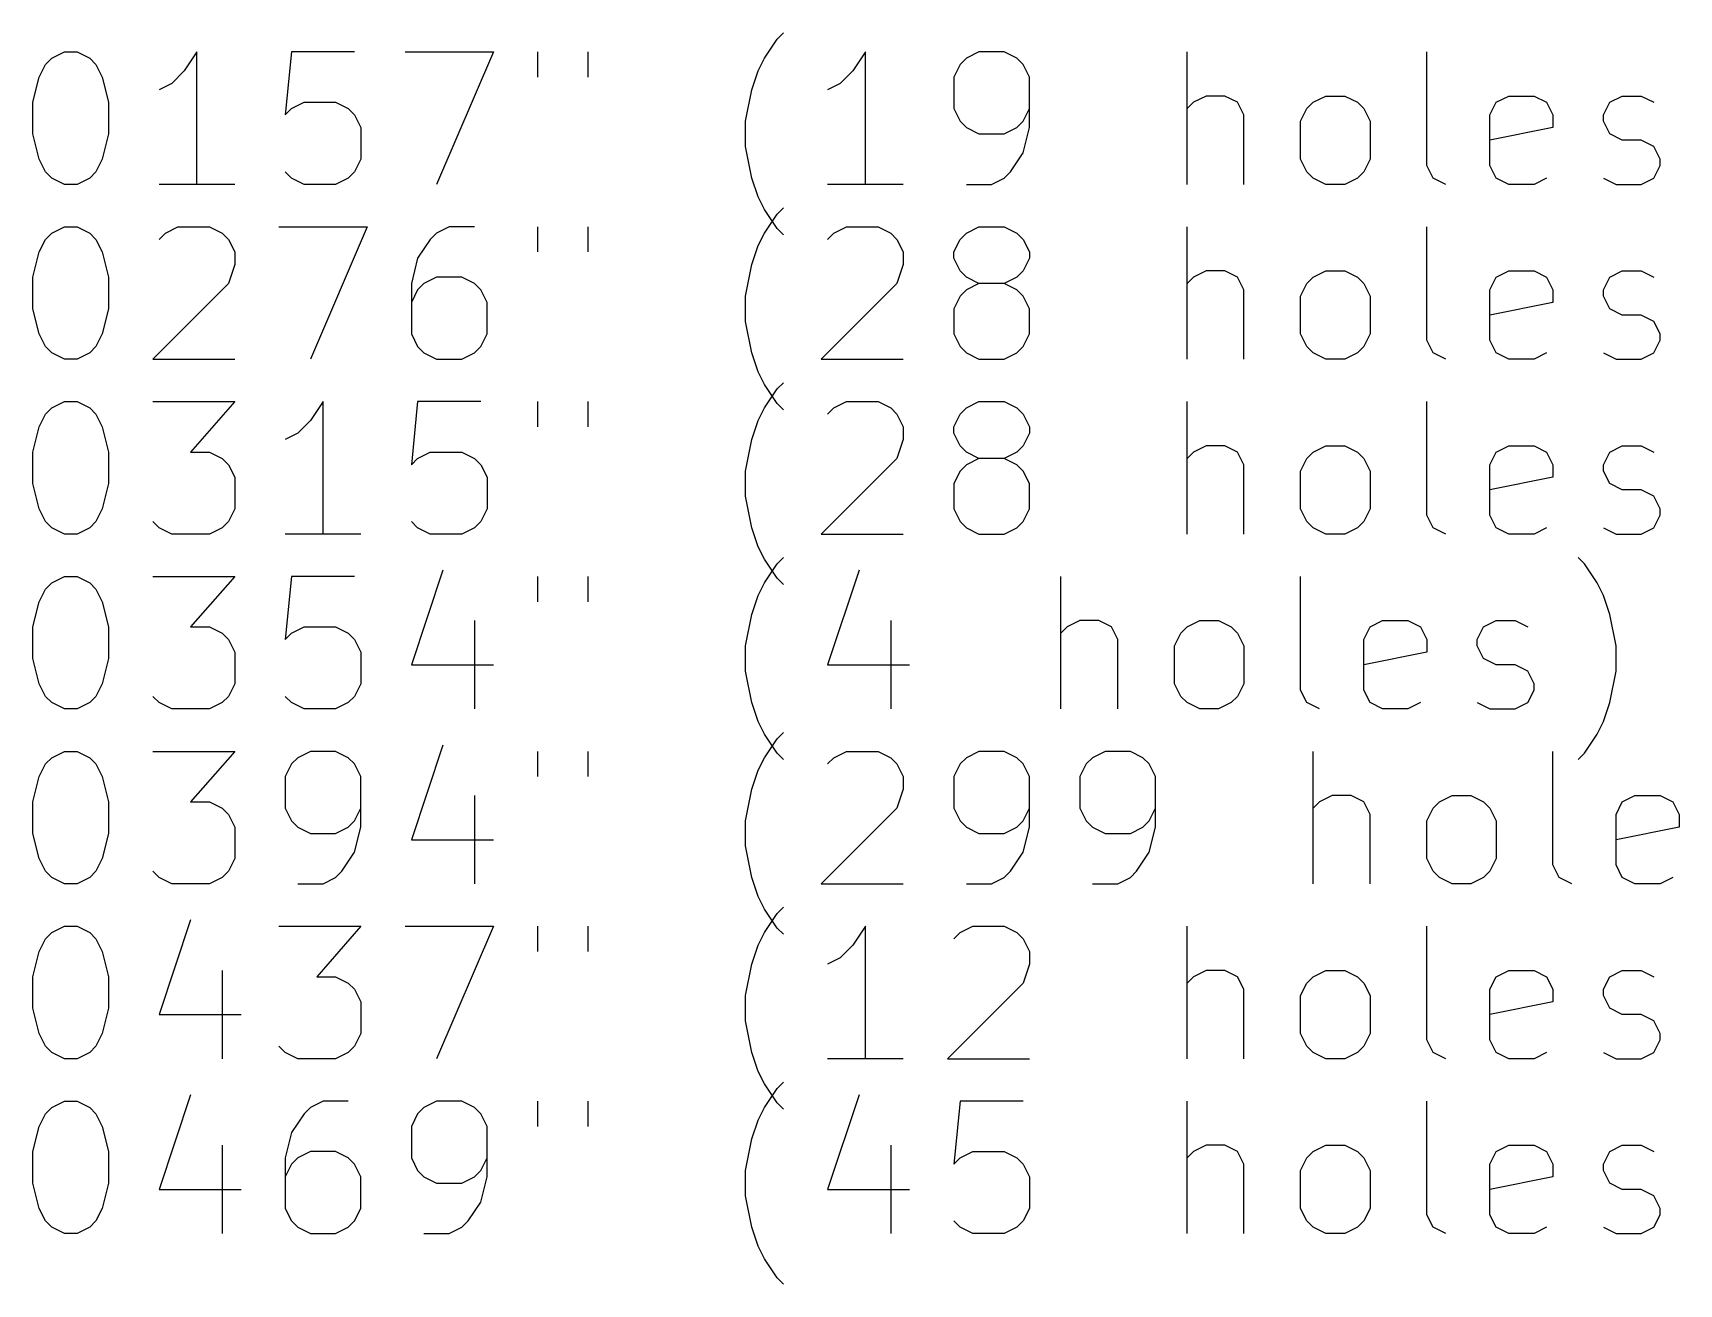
# Model space of a CAD drawing. Extents: x 114 to 215, y -159 to -37.
# Drawn here: x 139.58 to 164.44, y -159.23 to -140.35 of the extents above; entities that cross this region are included whole.
import ezdxf

# ---------------------------------------------------------------- set-up
doc = ezdxf.new("R2010")
doc.units = 0
doc.layers.add('BLACK', color=7, linetype='CONTINUOUS')

msp = doc.modelspace()

# ---------------------------------------------------------------- linework, layer by layer
at = {"layer": 'BLACK', "linetype": 'CONTINUOUS'}
for p, q in [((150.629914, -140.727576), (150.82039, -140.441861)), ((150.82039, -140.441861), (150.915629, -140.346623)), ((139.868008, -140.727576), (140.058484, -140.632338)), ((140.058484, -140.632338), (140.248961, -140.632338)), ((140.248961, -140.632338), (140.439437, -140.727576)), ((142.058484, -140.632338), (141.868008, -140.918052)), ((142.058484, -142.632338), (142.058484, -140.632338)), ((143.487056, -140.632338), (143.391818, -141.584719)), ((144.439437, -140.632338), (143.487056, -140.632338)), ((145.201342, -140.632338), (146.534675, -140.632338)), ((146.534675, -140.632338), (145.677532, -142.632338)), ((147.201342, -140.632338), (147.201342, -141.01329)), ((147.963247, -140.632338), (147.963247, -141.01329)), ((152.153723, -140.632338), (151.963247, -140.918052)), ((152.153723, -142.632338), (152.153723, -140.632338)), ((153.868009, -140.632338), (153.677533, -140.727576)), ((154.248962, -140.632338), (153.868009, -140.632338)), ((154.439438, -140.727576), (154.248962, -140.632338)), ((157.010867, -142.632338), (157.010867, -140.632338)), ((160.629915, -142.346623), (160.629915, -140.632338)), ((139.677532, -141.01329), (139.77277, -140.822814)), ((139.77277, -140.822814), (139.868008, -140.727576)), ((140.439437, -140.727576), (140.534675, -140.822814)), ((140.534675, -140.822814), (140.629913, -141.01329)), ((141.868008, -140.918052), (141.677532, -141.108528)), ((150.439438, -141.203766), (150.534676, -140.918052)), ((150.534676, -140.918052), (150.629914, -140.727576)), ((151.963247, -140.918052), (151.772771, -141.108528)), ((153.582295, -140.822814), (153.487057, -141.01329)), ((153.677533, -140.727576), (153.582295, -140.822814)), ((154.534676, -140.822814), (154.439438, -140.727576)), ((154.629914, -141.01329), (154.534676, -140.822814)), ((139.582294, -141.394242), (139.677532, -141.01329)), ((140.629913, -141.01329), (140.725151, -141.394242)), ((141.677532, -141.108528), (141.487056, -141.203766)), ((151.772771, -141.108528), (151.582295, -141.203766)), ((153.487057, -141.01329), (153.487057, -141.48948)), ((154.629914, -141.775195), (154.629914, -141.01329)), ((139.582294, -141.870433), (139.582294, -141.394242)), ((140.725151, -141.394242), (140.725151, -141.870433)), ((143.487056, -141.48948), (143.677532, -141.394242)), ((143.677532, -141.394242), (144.153723, -141.394242)), ((144.153723, -141.394242), (144.344199, -141.48948)), ((150.3442, -141.679957), (150.439438, -141.203766)), ((157.106105, -141.394242), (157.010867, -141.48948)), ((157.296581, -141.299004), (157.106105, -141.394242)), ((157.582296, -141.299004), (157.296581, -141.299004)), ((157.772772, -141.394242), (157.582296, -141.299004)), ((157.86801, -141.584719), (157.772772, -141.394242)), ((158.820391, -141.48948), (158.915629, -141.394242)), ((158.915629, -141.394242), (159.106105, -141.299004)), ((159.106105, -141.299004), (159.39182, -141.299004)), ((159.39182, -141.299004), (159.582296, -141.394242)), ((159.582296, -141.394242), (159.677534, -141.48948)), ((161.582296, -141.584719), (161.677534, -141.394242)), ((161.677534, -141.394242), (161.86801, -141.299004)), ((161.86801, -141.299004), (162.248963, -141.299004)), ((162.248963, -141.299004), (162.439439, -141.394242)), ((162.439439, -141.394242), (162.534677, -141.584719)), ((163.296582, -141.584719), (163.39182, -141.394242)), ((163.39182, -141.394242), (163.582296, -141.299004)), ((163.582296, -141.299004), (163.86801, -141.299004)), ((163.86801, -141.299004), (164.058487, -141.394242)), ((143.391818, -141.584719), (143.487056, -141.48948)), ((144.344199, -141.48948), (144.439437, -141.584719)), ((144.439437, -141.584719), (144.534675, -141.775195)), ((150.3442, -142.060909), (150.3442, -141.679957)), ((153.487057, -141.48948), (153.582295, -141.679957)), ((153.582295, -141.679957), (153.677533, -141.775195)), ((154.439438, -141.775195), (154.534676, -141.679957)), ((154.534676, -141.679957), (154.629914, -141.48948)), ((157.86801, -142.632338), (157.86801, -141.584719)), ((158.725153, -141.679957), (158.820391, -141.48948)), ((158.725153, -142.251385), (158.725153, -141.679957)), ((159.677534, -141.48948), (159.772772, -141.679957)), ((159.772772, -141.679957), (159.772772, -142.251385)), ((161.582296, -142.346623), (161.582296, -141.584719)), ((162.534677, -141.584719), (162.534677, -141.775195)), ((163.296582, -141.679957), (163.296582, -141.584719)), ((163.39182, -141.870433), (163.296582, -141.679957)), ((139.677532, -142.251385), (139.582294, -141.870433)), ((140.725151, -141.870433), (140.629913, -142.251385)), ((144.534675, -141.775195), (144.534675, -142.251385)), ((153.677533, -141.775195), (153.868009, -141.870433)), ((153.868009, -141.870433), (154.248962, -141.870433)), ((154.248962, -141.870433), (154.439438, -141.775195)), ((154.534676, -142.156147), (154.629914, -141.775195)), ((162.534677, -141.775195), (161.582296, -141.965671)), ((163.582296, -141.965671), (163.39182, -141.870433)), ((150.439438, -142.5371), (150.3442, -142.060909)), ((154.3442, -142.441861), (154.534676, -142.156147)), ((163.86801, -141.965671), (163.582296, -141.965671)), ((164.058487, -142.060909), (163.86801, -141.965671)), ((164.153725, -142.251385), (164.058487, -142.060909)), ((139.77277, -142.441861), (139.677532, -142.251385)), ((140.629913, -142.251385), (140.534675, -142.441861)), ((144.534675, -142.251385), (144.439437, -142.441861)), ((158.820391, -142.441861), (158.725153, -142.251385)), ((159.772772, -142.251385), (159.677534, -142.441861)), ((160.725153, -142.5371), (160.629915, -142.346623)), ((161.677534, -142.5371), (161.582296, -142.346623)), ((164.058487, -142.5371), (164.153725, -142.346623)), ((164.153725, -142.346623), (164.153725, -142.251385)), ((139.868008, -142.5371), (139.77277, -142.441861)), ((140.058484, -142.632338), (139.868008, -142.5371)), ((140.248961, -142.632338), (140.058484, -142.632338)), ((140.439437, -142.5371), (140.248961, -142.632338)), ((140.534675, -142.441861), (140.439437, -142.5371)), ((142.629913, -142.632338), (141.487056, -142.632338)), ((143.487056, -142.5371), (143.391818, -142.441861)), ((143.677532, -142.632338), (143.487056, -142.5371)), ((144.153723, -142.632338), (143.677532, -142.632338)), ((144.344199, -142.5371), (144.153723, -142.632338)), ((144.439437, -142.441861), (144.344199, -142.5371)), ((150.534676, -142.822814), (150.439438, -142.5371)), ((152.725152, -142.632338), (151.582295, -142.632338)), ((153.677533, -142.632338), (154.058485, -142.632338)), ((154.058485, -142.632338), (154.248962, -142.5371)), ((154.248962, -142.5371), (154.3442, -142.441861)), ((158.915629, -142.5371), (158.820391, -142.441861)), ((159.106105, -142.632338), (158.915629, -142.5371)), ((159.39182, -142.632338), (159.106105, -142.632338)), ((159.582296, -142.5371), (159.39182, -142.632338)), ((159.677534, -142.441861), (159.582296, -142.5371)), ((160.915629, -142.632338), (160.725153, -142.5371)), ((161.86801, -142.632338), (161.677534, -142.5371)), ((162.248963, -142.632338), (161.86801, -142.632338)), ((162.439439, -142.5371), (162.248963, -142.632338)), ((163.296582, -142.5371), (163.487058, -142.632338)), ((163.487058, -142.632338), (163.86801, -142.632338)), ((163.86801, -142.632338), (164.058487, -142.5371)), ((150.629914, -143.01329), (150.534676, -142.822814)), ((150.82039, -143.299004), (150.629914, -143.01329)), ((150.629914, -143.367576), (150.82039, -143.081861)), ((150.82039, -143.081861), (150.915629, -142.986623)), ((139.77277, -143.462814), (139.868008, -143.367576)), ((139.868008, -143.367576), (140.058484, -143.272338)), ((140.058484, -143.272338), (140.248961, -143.272338)), ((140.248961, -143.272338), (140.439437, -143.367576)), ((140.439437, -143.367576), (140.534675, -143.462814)), ((141.487056, -143.462814), (141.582294, -143.367576)), ((141.582294, -143.367576), (141.77277, -143.272338)), ((141.77277, -143.272338), (142.248961, -143.272338)), ((142.248961, -143.272338), (142.439437, -143.367576)), ((142.439437, -143.367576), (142.534675, -143.462814)), ((143.29658, -143.272338), (144.629913, -143.272338)), ((144.629913, -143.272338), (143.77277, -145.272338)), ((145.677532, -143.367576), (145.582294, -143.462814)), ((145.868008, -143.272338), (145.677532, -143.367576)), ((146.248961, -143.272338), (145.868008, -143.272338)), ((147.201342, -143.272338), (147.201342, -143.65329)), ((147.963247, -143.272338), (147.963247, -143.65329)), ((150.534676, -143.558052), (150.629914, -143.367576)), ((150.915629, -143.394242), (150.82039, -143.299004)), ((151.582295, -143.462814), (151.677533, -143.367576)), ((151.677533, -143.367576), (151.868009, -143.272338)), ((151.868009, -143.272338), (152.3442, -143.272338)), ((152.3442, -143.272338), (152.534676, -143.367576)), ((152.534676, -143.367576), (152.629914, -143.462814)), ((153.582295, -143.462814), (153.677533, -143.367576)), ((153.677533, -143.367576), (153.868009, -143.272338)), ((153.868009, -143.272338), (154.248962, -143.272338)), ((154.248962, -143.272338), (154.439438, -143.367576)), ((154.439438, -143.367576), (154.534676, -143.462814)), ((157.010867, -145.272338), (157.010867, -143.272338)), ((160.629915, -144.986623), (160.629915, -143.272338)), ((139.582294, -144.034242), (139.677532, -143.65329)), ((139.677532, -143.65329), (139.77277, -143.462814)), ((140.534675, -143.462814), (140.629913, -143.65329)), ((140.629913, -143.65329), (140.725151, -144.034242)), ((142.534675, -143.462814), (142.629913, -143.65329)), ((142.629913, -143.65329), (142.629913, -143.843766)), ((145.582294, -143.462814), (145.391818, -143.748528)), ((150.439438, -143.843766), (150.534676, -143.558052)), ((152.629914, -143.462814), (152.725152, -143.65329)), ((152.725152, -143.65329), (152.725152, -143.843766)), ((153.487057, -143.65329), (153.582295, -143.462814)), ((153.487057, -143.748528), (153.487057, -143.65329)), ((154.534676, -143.462814), (154.629914, -143.65329)), ((154.629914, -143.65329), (154.629914, -143.748528)), ((142.629913, -143.843766), (142.534675, -144.12948)), ((145.391818, -143.748528), (145.29658, -144.12948)), ((150.3442, -144.319957), (150.439438, -143.843766)), ((152.725152, -143.843766), (152.629914, -144.12948)), ((153.582295, -143.939004), (153.487057, -143.748528)), ((154.629914, -143.748528), (154.534676, -143.939004)), ((139.582294, -144.510433), (139.582294, -144.034242)), ((140.725151, -144.034242), (140.725151, -144.510433)), ((142.534675, -144.12948), (141.391818, -145.272338)), ((145.29658, -144.12948), (145.29658, -144.891385)), ((145.487056, -144.12948), (145.391818, -144.224719)), ((145.677532, -144.034242), (145.487056, -144.12948)), ((146.058485, -144.034242), (145.677532, -144.034242)), ((146.248961, -144.12948), (146.058485, -144.034242)), ((146.344199, -144.224719), (146.248961, -144.12948)), ((152.629914, -144.12948), (151.487057, -145.272338)), ((153.677533, -144.034242), (153.582295, -143.939004)), ((153.868009, -144.12948), (153.677533, -144.034242)), ((153.868009, -144.12948), (153.677533, -144.224719)), ((154.248962, -144.12948), (153.868009, -144.12948)), ((154.439438, -144.034242), (154.248962, -144.12948)), ((154.439438, -144.224719), (154.248962, -144.12948)), ((154.534676, -143.939004), (154.439438, -144.034242)), ((157.106105, -144.034242), (157.010867, -144.12948)), ((157.296581, -143.939004), (157.106105, -144.034242)), ((157.582296, -143.939004), (157.296581, -143.939004)), ((157.772772, -144.034242), (157.582296, -143.939004)), ((157.86801, -144.224719), (157.772772, -144.034242)), ((158.725153, -144.319957), (158.820391, -144.12948)), ((158.820391, -144.12948), (158.915629, -144.034242)), ((158.915629, -144.034242), (159.106105, -143.939004)), ((159.106105, -143.939004), (159.39182, -143.939004)), ((159.39182, -143.939004), (159.582296, -144.034242)), ((159.582296, -144.034242), (159.677534, -144.12948)), ((159.677534, -144.12948), (159.772772, -144.319957)), ((161.582296, -144.224719), (161.677534, -144.034242)), ((161.677534, -144.034242), (161.86801, -143.939004)), ((161.86801, -143.939004), (162.248963, -143.939004)), ((162.248963, -143.939004), (162.439439, -144.034242)), ((162.439439, -144.034242), (162.534677, -144.224719)), ((163.296582, -144.224719), (163.39182, -144.034242)), ((163.39182, -144.034242), (163.582296, -143.939004)), ((163.582296, -143.939004), (163.86801, -143.939004)), ((163.86801, -143.939004), (164.058487, -144.034242)), ((145.391818, -144.224719), (145.29658, -144.415195)), ((146.439437, -144.415195), (146.344199, -144.224719)), ((146.439437, -144.891385), (146.439437, -144.415195)), ((150.3442, -144.700909), (150.3442, -144.319957)), ((153.582295, -144.319957), (153.487057, -144.510433)), ((153.677533, -144.224719), (153.582295, -144.319957)), ((154.534676, -144.319957), (154.439438, -144.224719)), ((154.629914, -144.510433), (154.534676, -144.319957)), ((157.86801, -145.272338), (157.86801, -144.224719)), ((158.725153, -144.891385), (158.725153, -144.319957)), ((159.772772, -144.319957), (159.772772, -144.891385)), ((161.582296, -144.986623), (161.582296, -144.224719)), ((162.534677, -144.415195), (161.582296, -144.605671)), ((162.534677, -144.224719), (162.534677, -144.415195)), ((163.296582, -144.319957), (163.296582, -144.224719)), ((163.39182, -144.510433), (163.296582, -144.319957)), ((139.677532, -144.891385), (139.582294, -144.510433)), ((140.725151, -144.510433), (140.629913, -144.891385)), ((153.487057, -144.510433), (153.487057, -144.891385)), ((154.629914, -144.891385), (154.629914, -144.510433)), ((163.582296, -144.605671), (163.39182, -144.510433)), ((163.86801, -144.605671), (163.582296, -144.605671)), ((164.058487, -144.700909), (163.86801, -144.605671)), ((139.77277, -145.081861), (139.677532, -144.891385)), ((140.629913, -144.891385), (140.534675, -145.081861)), ((145.29658, -144.891385), (145.391818, -145.081861)), ((146.344199, -145.081861), (146.439437, -144.891385)), ((150.439438, -145.1771), (150.3442, -144.700909)), ((153.487057, -144.891385), (153.582295, -145.081861)), ((154.534676, -145.081861), (154.629914, -144.891385)), ((158.820391, -145.081861), (158.725153, -144.891385)), ((159.772772, -144.891385), (159.677534, -145.081861)), ((164.153725, -144.891385), (164.058487, -144.700909)), ((164.153725, -144.986623), (164.153725, -144.891385)), ((139.868008, -145.1771), (139.77277, -145.081861)), ((140.534675, -145.081861), (140.439437, -145.1771)), ((145.391818, -145.081861), (145.487056, -145.1771)), ((146.248961, -145.1771), (146.344199, -145.081861)), ((153.582295, -145.081861), (153.677533, -145.1771)), ((154.439438, -145.1771), (154.534676, -145.081861)), ((158.915629, -145.1771), (158.820391, -145.081861)), ((159.677534, -145.081861), (159.582296, -145.1771)), ((160.725153, -145.1771), (160.629915, -144.986623)), ((161.677534, -145.1771), (161.582296, -144.986623)), ((164.058487, -145.1771), (164.153725, -144.986623)), ((140.058484, -145.272338), (139.868008, -145.1771)), ((140.248961, -145.272338), (140.058484, -145.272338)), ((140.439437, -145.1771), (140.248961, -145.272338)), ((141.391818, -145.272338), (142.629913, -145.272338)), ((145.487056, -145.1771), (145.677532, -145.272338)), ((145.677532, -145.272338), (146.058485, -145.272338)), ((146.058485, -145.272338), (146.248961, -145.1771)), ((150.534676, -145.462814), (150.439438, -145.1771)), ((151.487057, -145.272338), (152.725152, -145.272338)), ((153.677533, -145.1771), (153.868009, -145.272338)), ((153.868009, -145.272338), (154.248962, -145.272338)), ((154.248962, -145.272338), (154.439438, -145.1771)), ((159.106105, -145.272338), (158.915629, -145.1771)), ((159.39182, -145.272338), (159.106105, -145.272338)), ((159.582296, -145.1771), (159.39182, -145.272338)), ((160.915629, -145.272338), (160.725153, -145.1771)), ((161.86801, -145.272338), (161.677534, -145.1771)), ((162.248963, -145.272338), (161.86801, -145.272338)), ((162.439439, -145.1771), (162.248963, -145.272338)), ((163.296582, -145.1771), (163.487058, -145.272338)), ((163.487058, -145.272338), (163.86801, -145.272338)), ((163.86801, -145.272338), (164.058487, -145.1771)), ((150.629914, -145.65329), (150.534676, -145.462814)), ((150.82039, -145.939004), (150.629914, -145.65329)), ((150.82039, -145.721861), (150.915629, -145.626623)), ((150.629914, -146.007576), (150.82039, -145.721861)), ((139.677532, -146.29329), (139.77277, -146.102814)), ((139.77277, -146.102814), (139.868008, -146.007576)), ((139.868008, -146.007576), (140.058484, -145.912338)), ((140.058484, -145.912338), (140.248961, -145.912338)), ((140.248961, -145.912338), (140.439437, -146.007576)), ((140.439437, -146.007576), (140.534675, -146.102814)), ((140.534675, -146.102814), (140.629913, -146.29329)), ((141.391818, -145.912338), (142.629913, -145.912338)), ((142.629913, -145.912338), (141.963246, -146.674242)), ((143.963246, -145.912338), (143.77277, -146.198052)), ((143.963246, -147.912338), (143.963246, -145.912338)), ((145.391818, -145.912338), (145.29658, -146.864719)), ((146.344199, -145.912338), (145.391818, -145.912338)), ((147.201342, -145.912338), (147.201342, -146.29329)), ((147.963247, -145.912338), (147.963247, -146.29329)), ((150.534676, -146.198052), (150.629914, -146.007576)), ((150.915629, -146.034242), (150.82039, -145.939004)), ((151.582295, -146.102814), (151.677533, -146.007576)), ((151.677533, -146.007576), (151.868009, -145.912338)), ((151.868009, -145.912338), (152.3442, -145.912338)), ((152.3442, -145.912338), (152.534676, -146.007576)), ((152.534676, -146.007576), (152.629914, -146.102814)), ((152.629914, -146.102814), (152.725152, -146.29329)), ((153.487057, -146.29329), (153.582295, -146.102814)), ((153.582295, -146.102814), (153.677533, -146.007576)), ((153.677533, -146.007576), (153.868009, -145.912338)), ((153.868009, -145.912338), (154.248962, -145.912338)), ((154.248962, -145.912338), (154.439438, -146.007576)), ((154.439438, -146.007576), (154.534676, -146.102814)), ((154.534676, -146.102814), (154.629914, -146.29329)), ((157.010867, -147.912338), (157.010867, -145.912338)), ((160.629915, -147.626623), (160.629915, -145.912338)), ((139.582294, -146.674242), (139.677532, -146.29329)), ((140.629913, -146.29329), (140.725151, -146.674242)), ((143.582294, -146.388528), (143.391818, -146.483766)), ((143.77277, -146.198052), (143.582294, -146.388528)), ((150.439438, -146.483766), (150.534676, -146.198052)), ((152.725152, -146.29329), (152.725152, -146.483766)), ((153.487057, -146.388528), (153.487057, -146.29329)), ((153.582295, -146.579004), (153.487057, -146.388528)), ((154.629914, -146.388528), (154.534676, -146.579004)), ((154.629914, -146.29329), (154.629914, -146.388528)), ((150.3442, -146.959957), (150.439438, -146.483766)), ((152.725152, -146.483766), (152.629914, -146.76948)), ((153.677533, -146.674242), (153.582295, -146.579004)), ((154.534676, -146.579004), (154.439438, -146.674242)), ((157.296581, -146.579004), (157.106105, -146.674242)), ((157.582296, -146.579004), (157.296581, -146.579004)), ((157.772772, -146.674242), (157.582296, -146.579004)), ((158.915629, -146.674242), (159.106105, -146.579004)), ((159.106105, -146.579004), (159.39182, -146.579004)), ((159.39182, -146.579004), (159.582296, -146.674242)), ((161.677534, -146.674242), (161.86801, -146.579004)), ((161.86801, -146.579004), (162.248963, -146.579004)), ((162.248963, -146.579004), (162.439439, -146.674242)), ((163.39182, -146.674242), (163.582296, -146.579004)), ((163.582296, -146.579004), (163.86801, -146.579004)), ((163.86801, -146.579004), (164.058487, -146.674242)), ((139.582294, -147.150433), (139.582294, -146.674242)), ((140.725151, -146.674242), (140.725151, -147.150433)), ((141.963246, -146.674242), (142.248961, -146.674242)), ((142.248961, -146.674242), (142.439437, -146.76948)), ((142.439437, -146.76948), (142.534675, -146.864719)), ((142.534675, -146.864719), (142.629913, -147.055195)), ((145.29658, -146.864719), (145.391818, -146.76948)), ((145.391818, -146.76948), (145.582294, -146.674242)), ((145.582294, -146.674242), (146.058485, -146.674242)), ((146.058485, -146.674242), (146.248961, -146.76948)), ((146.248961, -146.76948), (146.344199, -146.864719)), ((146.344199, -146.864719), (146.439437, -147.055195)), ((152.629914, -146.76948), (151.487057, -147.912338)), ((153.677533, -146.864719), (153.582295, -146.959957)), ((153.868009, -146.76948), (153.677533, -146.674242)), ((153.868009, -146.76948), (153.677533, -146.864719)), ((154.248962, -146.76948), (153.868009, -146.76948)), ((154.439438, -146.674242), (154.248962, -146.76948)), ((154.439438, -146.864719), (154.248962, -146.76948)), ((154.534676, -146.959957), (154.439438, -146.864719)), ((157.106105, -146.674242), (157.010867, -146.76948)), ((157.86801, -146.864719), (157.772772, -146.674242)), ((157.86801, -147.912338), (157.86801, -146.864719)), ((158.725153, -146.959957), (158.820391, -146.76948)), ((158.820391, -146.76948), (158.915629, -146.674242)), ((159.582296, -146.674242), (159.677534, -146.76948)), ((159.677534, -146.76948), (159.772772, -146.959957)), ((161.582296, -146.864719), (161.677534, -146.674242)), ((161.582296, -147.626623), (161.582296, -146.864719)), ((162.439439, -146.674242), (162.534677, -146.864719)), ((162.534677, -146.864719), (162.534677, -147.055195)), ((163.296582, -146.864719), (163.39182, -146.674242)), ((163.296582, -146.959957), (163.296582, -146.864719)), ((139.677532, -147.531385), (139.582294, -147.150433)), ((140.725151, -147.150433), (140.629913, -147.531385)), ((142.629913, -147.055195), (142.629913, -147.531385)), ((146.439437, -147.055195), (146.439437, -147.531385)), ((150.3442, -147.340909), (150.3442, -146.959957)), ((153.582295, -146.959957), (153.487057, -147.150433)), ((153.487057, -147.150433), (153.487057, -147.531385)), ((154.629914, -147.150433), (154.534676, -146.959957)), ((154.629914, -147.531385), (154.629914, -147.150433)), ((158.725153, -147.531385), (158.725153, -146.959957)), ((159.772772, -146.959957), (159.772772, -147.531385)), ((162.534677, -147.055195), (161.582296, -147.245671)), ((163.39182, -147.150433), (163.296582, -146.959957)), ((163.582296, -147.245671), (163.39182, -147.150433)), ((150.439438, -147.8171), (150.3442, -147.340909)), ((163.86801, -147.245671), (163.582296, -147.245671)), ((164.058487, -147.340909), (163.86801, -147.245671)), ((164.153725, -147.531385), (164.058487, -147.340909)), ((139.77277, -147.721861), (139.677532, -147.531385)), ((140.629913, -147.531385), (140.534675, -147.721861)), ((142.629913, -147.531385), (142.534675, -147.721861)), ((146.439437, -147.531385), (146.344199, -147.721861)), ((153.487057, -147.531385), (153.582295, -147.721861)), ((154.534676, -147.721861), (154.629914, -147.531385)), ((158.820391, -147.721861), (158.725153, -147.531385)), ((159.772772, -147.531385), (159.677534, -147.721861)), ((160.725153, -147.8171), (160.629915, -147.626623)), ((161.677534, -147.8171), (161.582296, -147.626623)), ((164.058487, -147.8171), (164.153725, -147.626623)), ((164.153725, -147.626623), (164.153725, -147.531385)), ((139.868008, -147.8171), (139.77277, -147.721861)), ((140.058484, -147.912338), (139.868008, -147.8171)), ((140.439437, -147.8171), (140.248961, -147.912338)), ((140.534675, -147.721861), (140.439437, -147.8171)), ((141.487056, -147.8171), (141.391818, -147.721861)), ((141.677532, -147.912338), (141.487056, -147.8171)), ((142.439437, -147.8171), (142.248961, -147.912338)), ((142.534675, -147.721861), (142.439437, -147.8171)), ((145.391818, -147.8171), (145.29658, -147.721861)), ((145.582294, -147.912338), (145.391818, -147.8171)), ((146.248961, -147.8171), (146.058485, -147.912338)), ((146.344199, -147.721861), (146.248961, -147.8171)), ((150.534676, -148.102814), (150.439438, -147.8171)), ((153.582295, -147.721861), (153.677533, -147.8171)), ((153.677533, -147.8171), (153.868009, -147.912338)), ((154.248962, -147.912338), (154.439438, -147.8171)), ((154.439438, -147.8171), (154.534676, -147.721861)), ((158.915629, -147.8171), (158.820391, -147.721861)), ((159.106105, -147.912338), (158.915629, -147.8171)), ((159.582296, -147.8171), (159.39182, -147.912338)), ((159.677534, -147.721861), (159.582296, -147.8171)), ((160.915629, -147.912338), (160.725153, -147.8171)), ((161.86801, -147.912338), (161.677534, -147.8171)), ((162.439439, -147.8171), (162.248963, -147.912338)), ((163.296582, -147.8171), (163.487058, -147.912338)), ((163.86801, -147.912338), (164.058487, -147.8171)), ((140.248961, -147.912338), (140.058484, -147.912338)), ((142.248961, -147.912338), (141.677532, -147.912338)), ((144.534675, -147.912338), (143.391818, -147.912338)), ((146.058485, -147.912338), (145.582294, -147.912338)), ((150.629914, -148.29329), (150.534676, -148.102814)), ((151.487057, -147.912338), (152.725152, -147.912338)), ((153.868009, -147.912338), (154.248962, -147.912338)), ((159.39182, -147.912338), (159.106105, -147.912338)), ((162.248963, -147.912338), (161.86801, -147.912338)), ((163.487058, -147.912338), (163.86801, -147.912338)), ((150.82039, -148.579004), (150.629914, -148.29329)), ((150.629914, -148.647576), (150.82039, -148.361861)), ((150.82039, -148.361861), (150.915629, -148.266623)), ((163.010868, -148.361861), (162.91563, -148.266623)), ((163.201344, -148.647576), (163.010868, -148.361861)), ((139.868008, -148.647576), (140.058484, -148.552338)), ((140.058484, -148.552338), (140.248961, -148.552338)), ((140.248961, -148.552338), (140.439437, -148.647576)), ((141.391818, -148.552338), (142.629913, -148.552338)), ((142.629913, -148.552338), (141.963246, -149.314242)), ((143.487056, -148.552338), (143.391818, -149.504719)), ((144.439437, -148.552338), (143.487056, -148.552338)), ((145.77277, -148.4571), (145.29658, -149.885671)), ((147.201342, -148.552338), (147.201342, -148.93329)), ((147.963247, -148.552338), (147.963247, -148.93329)), ((150.915629, -148.674242), (150.82039, -148.579004)), ((152.058485, -148.4571), (151.582295, -149.885671)), ((155.106105, -150.552338), (155.106105, -148.552338)), ((158.725153, -150.266623), (158.725153, -148.552338)), ((139.677532, -148.93329), (139.77277, -148.742814)), ((139.77277, -148.742814), (139.868008, -148.647576)), ((140.439437, -148.647576), (140.534675, -148.742814)), ((140.534675, -148.742814), (140.629913, -148.93329)), ((150.439438, -149.123766), (150.534676, -148.838052)), ((150.534676, -148.838052), (150.629914, -148.647576)), ((163.296582, -148.838052), (163.201344, -148.647576)), ((163.39182, -149.123766), (163.296582, -148.838052)), ((139.582294, -149.314242), (139.677532, -148.93329)), ((140.629913, -148.93329), (140.725151, -149.314242)), ((150.3442, -149.599957), (150.439438, -149.123766)), ((163.487058, -149.599957), (163.39182, -149.123766)), ((139.582294, -149.790433), (139.582294, -149.314242)), ((140.725151, -149.314242), (140.725151, -149.790433)), ((141.963246, -149.314242), (142.248961, -149.314242)), ((142.248961, -149.314242), (142.439437, -149.40948)), ((143.487056, -149.40948), (143.677532, -149.314242)), ((143.677532, -149.314242), (144.153723, -149.314242)), ((144.153723, -149.314242), (144.344199, -149.40948)), ((146.248961, -149.219004), (146.248961, -150.552338)), ((152.534676, -149.219004), (152.534676, -150.552338)), ((155.201343, -149.314242), (155.106105, -149.40948)), ((155.391819, -149.219004), (155.201343, -149.314242)), ((155.677534, -149.219004), (155.391819, -149.219004)), ((155.86801, -149.314242), (155.677534, -149.219004)), ((155.963248, -149.504719), (155.86801, -149.314242)), ((156.915629, -149.40948), (157.010867, -149.314242)), ((157.010867, -149.314242), (157.201343, -149.219004)), ((157.201343, -149.219004), (157.487058, -149.219004)), ((157.487058, -149.219004), (157.677534, -149.314242)), ((157.677534, -149.314242), (157.772772, -149.40948)), ((159.677534, -149.504719), (159.772772, -149.314242)), ((159.772772, -149.314242), (159.963248, -149.219004)), ((159.963248, -149.219004), (160.344201, -149.219004)), ((160.344201, -149.219004), (160.534677, -149.314242)), ((160.534677, -149.314242), (160.629915, -149.504719)), ((161.39182, -149.504719), (161.487058, -149.314242)), ((161.487058, -149.314242), (161.677534, -149.219004)), ((161.677534, -149.219004), (161.963248, -149.219004)), ((161.963248, -149.219004), (162.153725, -149.314242)), ((142.439437, -149.40948), (142.534675, -149.504719)), ((142.534675, -149.504719), (142.629913, -149.695195)), ((143.391818, -149.504719), (143.487056, -149.40948)), ((144.344199, -149.40948), (144.439437, -149.504719)), ((144.439437, -149.504719), (144.534675, -149.695195)), ((150.3442, -149.980909), (150.3442, -149.599957)), ((155.963248, -150.552338), (155.963248, -149.504719)), ((156.820391, -149.599957), (156.915629, -149.40948)), ((156.820391, -150.171385), (156.820391, -149.599957)), ((157.772772, -149.40948), (157.86801, -149.599957)), ((157.86801, -149.599957), (157.86801, -150.171385)), ((159.677534, -150.266623), (159.677534, -149.504719)), ((160.629915, -149.504719), (160.629915, -149.695195)), ((161.39182, -149.599957), (161.39182, -149.504719)), ((161.487058, -149.790433), (161.39182, -149.599957)), ((163.487058, -149.980909), (163.487058, -149.599957)), ((139.677532, -150.171385), (139.582294, -149.790433)), ((140.725151, -149.790433), (140.629913, -150.171385)), ((142.629913, -149.695195), (142.629913, -150.171385)), ((144.534675, -149.695195), (144.534675, -150.171385)), ((145.29658, -149.885671), (146.534675, -149.885671)), ((151.582295, -149.885671), (152.82039, -149.885671)), ((160.629915, -149.695195), (159.677534, -149.885671)), ((161.677534, -149.885671), (161.487058, -149.790433)), ((161.963248, -149.885671), (161.677534, -149.885671)), ((162.153725, -149.980909), (161.963248, -149.885671)), ((150.439438, -150.4571), (150.3442, -149.980909)), ((162.248963, -150.171385), (162.153725, -149.980909)), ((163.39182, -150.4571), (163.487058, -149.980909)), ((139.77277, -150.361861), (139.677532, -150.171385)), ((139.868008, -150.4571), (139.77277, -150.361861)), ((140.534675, -150.361861), (140.439437, -150.4571)), ((140.629913, -150.171385), (140.534675, -150.361861)), ((141.487056, -150.4571), (141.391818, -150.361861)), ((142.534675, -150.361861), (142.439437, -150.4571)), ((142.629913, -150.171385), (142.534675, -150.361861)), ((143.487056, -150.4571), (143.391818, -150.361861)), ((144.439437, -150.361861), (144.344199, -150.4571)), ((144.534675, -150.171385), (144.439437, -150.361861)), ((156.915629, -150.361861), (156.820391, -150.171385)), ((157.010867, -150.4571), (156.915629, -150.361861)), ((157.772772, -150.361861), (157.677534, -150.4571)), ((157.86801, -150.171385), (157.772772, -150.361861)), ((158.820391, -150.4571), (158.725153, -150.266623)), ((159.772772, -150.4571), (159.677534, -150.266623)), ((162.153725, -150.4571), (162.248963, -150.266623)), ((162.248963, -150.266623), (162.248963, -150.171385)), ((140.058484, -150.552338), (139.868008, -150.4571)), ((140.248961, -150.552338), (140.058484, -150.552338)), ((140.439437, -150.4571), (140.248961, -150.552338)), ((141.677532, -150.552338), (141.487056, -150.4571)), ((142.248961, -150.552338), (141.677532, -150.552338)), ((142.439437, -150.4571), (142.248961, -150.552338)), ((143.677532, -150.552338), (143.487056, -150.4571)), ((144.153723, -150.552338), (143.677532, -150.552338)), ((144.344199, -150.4571), (144.153723, -150.552338)), ((150.534676, -150.742814), (150.439438, -150.4571)), ((157.201343, -150.552338), (157.010867, -150.4571)), ((157.487058, -150.552338), (157.201343, -150.552338)), ((157.677534, -150.4571), (157.487058, -150.552338)), ((159.010867, -150.552338), (158.820391, -150.4571)), ((159.963248, -150.552338), (159.772772, -150.4571)), ((160.344201, -150.552338), (159.963248, -150.552338)), ((160.534677, -150.4571), (160.344201, -150.552338)), ((161.39182, -150.4571), (161.582296, -150.552338)), ((161.582296, -150.552338), (161.963248, -150.552338)), ((161.963248, -150.552338), (162.153725, -150.4571)), ((163.296582, -150.742814), (163.39182, -150.4571)), ((150.629914, -150.93329), (150.534676, -150.742814)), ((163.201344, -150.93329), (163.296582, -150.742814)), ((145.77277, -151.0971), (145.29658, -152.525671)), ((150.82039, -151.219004), (150.629914, -150.93329)), ((150.629914, -151.287576), (150.82039, -151.001861)), ((150.82039, -151.001861), (150.915629, -150.906623)), ((163.010868, -151.219004), (163.201344, -150.93329)), ((139.77277, -151.382814), (139.868008, -151.287576)), ((139.868008, -151.287576), (140.058484, -151.192338)), ((140.058484, -151.192338), (140.248961, -151.192338)), ((140.248961, -151.192338), (140.439437, -151.287576)), ((140.439437, -151.287576), (140.534675, -151.382814)), ((141.391818, -151.192338), (142.629913, -151.192338)), ((142.629913, -151.192338), (141.963246, -151.954242)), ((143.582294, -151.287576), (143.487056, -151.382814)), ((143.77277, -151.192338), (143.582294, -151.287576)), ((144.153723, -151.192338), (143.77277, -151.192338)), ((144.344199, -151.287576), (144.153723, -151.192338)), ((144.439437, -151.382814), (144.344199, -151.287576)), ((147.201342, -151.192338), (147.201342, -151.57329)), ((147.963247, -151.192338), (147.963247, -151.57329)), ((150.534676, -151.478052), (150.629914, -151.287576)), ((150.915629, -151.314242), (150.82039, -151.219004)), ((151.582295, -151.382814), (151.677533, -151.287576)), ((151.677533, -151.287576), (151.868009, -151.192338)), ((151.868009, -151.192338), (152.3442, -151.192338)), ((152.3442, -151.192338), (152.534676, -151.287576)), ((152.534676, -151.287576), (152.629914, -151.382814)), ((153.677533, -151.287576), (153.582295, -151.382814)), ((153.868009, -151.192338), (153.677533, -151.287576)), ((154.248962, -151.192338), (153.868009, -151.192338)), ((154.439438, -151.287576), (154.248962, -151.192338)), ((154.534676, -151.382814), (154.439438, -151.287576)), ((155.582295, -151.287576), (155.487057, -151.382814)), ((155.772771, -151.192338), (155.582295, -151.287576)), ((156.153724, -151.192338), (155.772771, -151.192338)), ((156.3442, -151.287576), (156.153724, -151.192338)), ((156.439438, -151.382814), (156.3442, -151.287576)), ((158.915629, -153.192338), (158.915629, -151.192338)), ((162.534677, -152.906623), (162.534677, -151.192338)), ((162.91563, -151.314242), (163.010868, -151.219004)), ((139.582294, -151.954242), (139.677532, -151.57329)), ((139.677532, -151.57329), (139.77277, -151.382814)), ((140.534675, -151.382814), (140.629913, -151.57329)), ((140.629913, -151.57329), (140.725151, -151.954242)), ((143.487056, -151.382814), (143.391818, -151.57329)), ((143.391818, -151.57329), (143.391818, -152.04948)), ((144.534675, -151.57329), (144.439437, -151.382814)), ((144.534675, -152.335195), (144.534675, -151.57329)), ((150.439438, -151.763766), (150.534676, -151.478052)), ((152.629914, -151.382814), (152.725152, -151.57329)), ((152.725152, -151.57329), (152.725152, -151.763766)), ((153.582295, -151.382814), (153.487057, -151.57329)), ((153.487057, -151.57329), (153.487057, -152.04948)), ((154.629914, -151.57329), (154.534676, -151.382814)), ((154.629914, -152.335195), (154.629914, -151.57329)), ((155.487057, -151.382814), (155.391819, -151.57329)), ((155.391819, -151.57329), (155.391819, -152.04948)), ((156.534676, -151.57329), (156.439438, -151.382814)), ((156.534676, -152.335195), (156.534676, -151.57329)), ((146.248961, -151.859004), (146.248961, -153.192338)), ((150.3442, -152.239957), (150.439438, -151.763766)), ((152.725152, -151.763766), (152.629914, -152.04948)), ((159.201343, -151.859004), (159.010867, -151.954242)), ((159.487058, -151.859004), (159.201343, -151.859004)), ((159.677534, -151.954242), (159.487058, -151.859004)), ((160.820391, -151.954242), (161.010867, -151.859004)), ((161.010867, -151.859004), (161.296582, -151.859004)), ((161.296582, -151.859004), (161.487058, -151.954242)), ((163.582296, -151.954242), (163.772772, -151.859004)), ((163.772772, -151.859004), (164.153725, -151.859004)), ((164.153725, -151.859004), (164.344201, -151.954242)), ((139.582294, -152.430433), (139.582294, -151.954242)), ((140.725151, -151.954242), (140.725151, -152.430433)), ((141.963246, -151.954242), (142.248961, -151.954242)), ((142.248961, -151.954242), (142.439437, -152.04948)), ((142.439437, -152.04948), (142.534675, -152.144719)), ((143.391818, -152.04948), (143.487056, -152.239957)), ((144.439437, -152.239957), (144.534675, -152.04948)), ((152.629914, -152.04948), (151.487057, -153.192338)), ((153.487057, -152.04948), (153.582295, -152.239957)), ((154.534676, -152.239957), (154.629914, -152.04948)), ((155.391819, -152.04948), (155.487057, -152.239957)), ((156.439438, -152.239957), (156.534676, -152.04948)), ((159.010867, -151.954242), (158.915629, -152.04948)), ((159.772772, -152.144719), (159.677534, -151.954242)), ((160.629915, -152.239957), (160.725153, -152.04948)), ((160.725153, -152.04948), (160.820391, -151.954242)), ((161.487058, -151.954242), (161.582296, -152.04948)), ((161.582296, -152.04948), (161.677534, -152.239957)), ((163.487058, -152.144719), (163.582296, -151.954242)), ((164.344201, -151.954242), (164.439439, -152.144719)), ((142.534675, -152.144719), (142.629913, -152.335195)), ((142.629913, -152.335195), (142.629913, -152.811385)), ((143.487056, -152.239957), (143.582294, -152.335195)), ((143.582294, -152.335195), (143.77277, -152.430433)), ((144.153723, -152.430433), (144.344199, -152.335195)), ((144.344199, -152.335195), (144.439437, -152.239957)), ((144.439437, -152.716147), (144.534675, -152.335195)), ((150.3442, -152.620909), (150.3442, -152.239957)), ((153.582295, -152.239957), (153.677533, -152.335195)), ((153.677533, -152.335195), (153.868009, -152.430433)), ((154.248962, -152.430433), (154.439438, -152.335195)), ((154.439438, -152.335195), (154.534676, -152.239957)), ((154.534676, -152.716147), (154.629914, -152.335195)), ((155.487057, -152.239957), (155.582295, -152.335195)), ((155.582295, -152.335195), (155.772771, -152.430433)), ((156.153724, -152.430433), (156.3442, -152.335195)), ((156.3442, -152.335195), (156.439438, -152.239957)), ((156.439438, -152.716147), (156.534676, -152.335195)), ((159.772772, -153.192338), (159.772772, -152.144719)), ((160.629915, -152.811385), (160.629915, -152.239957)), ((161.677534, -152.239957), (161.677534, -152.811385)), ((163.487058, -152.906623), (163.487058, -152.144719)), ((164.439439, -152.335195), (163.487058, -152.525671)), ((164.439439, -152.144719), (164.439439, -152.335195)), ((139.677532, -152.811385), (139.582294, -152.430433)), ((140.725151, -152.430433), (140.629913, -152.811385)), ((143.77277, -152.430433), (144.153723, -152.430433)), ((145.29658, -152.525671), (146.534675, -152.525671)), ((150.439438, -153.0971), (150.3442, -152.620909)), ((153.868009, -152.430433), (154.248962, -152.430433)), ((155.772771, -152.430433), (156.153724, -152.430433)), ((139.77277, -153.001861), (139.677532, -152.811385)), ((140.629913, -152.811385), (140.534675, -153.001861)), ((142.629913, -152.811385), (142.534675, -153.001861)), ((144.248961, -153.001861), (144.439437, -152.716147)), ((154.3442, -153.001861), (154.534676, -152.716147)), ((156.248962, -153.001861), (156.439438, -152.716147)), ((160.725153, -153.001861), (160.629915, -152.811385)), ((161.677534, -152.811385), (161.582296, -153.001861)), ((139.868008, -153.0971), (139.77277, -153.001861)), ((140.058484, -153.192338), (139.868008, -153.0971)), ((140.439437, -153.0971), (140.248961, -153.192338)), ((140.534675, -153.001861), (140.439437, -153.0971)), ((141.487056, -153.0971), (141.391818, -153.001861)), ((141.677532, -153.192338), (141.487056, -153.0971)), ((142.439437, -153.0971), (142.248961, -153.192338)), ((142.534675, -153.001861), (142.439437, -153.0971)), ((143.963246, -153.192338), (144.153723, -153.0971)), ((144.153723, -153.0971), (144.248961, -153.001861)), ((150.534676, -153.382814), (150.439438, -153.0971)), ((154.058485, -153.192338), (154.248962, -153.0971)), ((154.248962, -153.0971), (154.3442, -153.001861)), ((155.963247, -153.192338), (156.153724, -153.0971)), ((156.153724, -153.0971), (156.248962, -153.001861)), ((160.820391, -153.0971), (160.725153, -153.001861)), ((161.010867, -153.192338), (160.820391, -153.0971)), ((161.487058, -153.0971), (161.296582, -153.192338)), ((161.582296, -153.001861), (161.487058, -153.0971)), ((162.629915, -153.0971), (162.534677, -152.906623)), ((162.820391, -153.192338), (162.629915, -153.0971)), ((163.582296, -153.0971), (163.487058, -152.906623)), ((163.772772, -153.192338), (163.582296, -153.0971)), ((164.344201, -153.0971), (164.153725, -153.192338)), ((140.248961, -153.192338), (140.058484, -153.192338)), ((142.248961, -153.192338), (141.677532, -153.192338)), ((143.582294, -153.192338), (143.963246, -153.192338)), ((151.487057, -153.192338), (152.725152, -153.192338)), ((153.677533, -153.192338), (154.058485, -153.192338)), ((155.582295, -153.192338), (155.963247, -153.192338)), ((161.296582, -153.192338), (161.010867, -153.192338)), ((164.153725, -153.192338), (163.772772, -153.192338)), ((150.629914, -153.57329), (150.534676, -153.382814)), ((150.82039, -153.859004), (150.629914, -153.57329)), ((150.82039, -153.641861), (150.915629, -153.546623)), ((139.868008, -153.927576), (140.058484, -153.832338)), ((140.058484, -153.832338), (140.248961, -153.832338)), ((140.248961, -153.832338), (140.439437, -153.927576)), ((141.963246, -153.7371), (141.487056, -155.165671)), ((143.29658, -153.832338), (144.534675, -153.832338)), ((144.534675, -153.832338), (143.868008, -154.594242)), ((145.201342, -153.832338), (146.534675, -153.832338)), ((146.534675, -153.832338), (145.677532, -155.832338)), ((147.201342, -153.832338), (147.201342, -154.21329)), ((147.963247, -153.832338), (147.963247, -154.21329)), ((150.629914, -153.927576), (150.82039, -153.641861)), ((150.915629, -153.954242), (150.82039, -153.859004)), ((152.153723, -153.832338), (151.963247, -154.118052)), ((152.153723, -155.832338), (152.153723, -153.832338)), ((153.582295, -153.927576), (153.772771, -153.832338)), ((153.772771, -153.832338), (154.248962, -153.832338)), ((154.248962, -153.832338), (154.439438, -153.927576)), ((157.010867, -155.832338), (157.010867, -153.832338)), ((160.629915, -155.546623), (160.629915, -153.832338)), ((139.677532, -154.21329), (139.77277, -154.022814)), ((139.77277, -154.022814), (139.868008, -153.927576)), ((140.439437, -153.927576), (140.534675, -154.022814)), ((140.534675, -154.022814), (140.629913, -154.21329)), ((150.534676, -154.118052), (150.629914, -153.927576)), ((153.487057, -154.022814), (153.582295, -153.927576)), ((154.439438, -153.927576), (154.534676, -154.022814)), ((154.534676, -154.022814), (154.629914, -154.21329)), ((139.582294, -154.594242), (139.677532, -154.21329)), ((140.629913, -154.21329), (140.725151, -154.594242)), ((150.439438, -154.403766), (150.534676, -154.118052)), ((151.772771, -154.308528), (151.582295, -154.403766)), ((151.963247, -154.118052), (151.772771, -154.308528)), ((154.629914, -154.21329), (154.629914, -154.403766)), ((139.582294, -155.070433), (139.582294, -154.594242)), ((140.725151, -154.594242), (140.725151, -155.070433)), ((142.439437, -154.499004), (142.439437, -155.832338)), ((143.868008, -154.594242), (144.153723, -154.594242)), ((144.153723, -154.594242), (144.344199, -154.68948)), ((150.3442, -154.879957), (150.439438, -154.403766)), ((154.629914, -154.403766), (154.534676, -154.68948)), ((157.106105, -154.594242), (157.010867, -154.68948)), ((157.296581, -154.499004), (157.106105, -154.594242)), ((157.582296, -154.499004), (157.296581, -154.499004)), ((157.772772, -154.594242), (157.582296, -154.499004)), ((157.86801, -154.784719), (157.772772, -154.594242)), ((158.820391, -154.68948), (158.915629, -154.594242)), ((158.915629, -154.594242), (159.106105, -154.499004)), ((159.106105, -154.499004), (159.39182, -154.499004)), ((159.39182, -154.499004), (159.582296, -154.594242)), ((159.582296, -154.594242), (159.677534, -154.68948)), ((161.582296, -154.784719), (161.677534, -154.594242)), ((161.677534, -154.594242), (161.86801, -154.499004)), ((161.86801, -154.499004), (162.248963, -154.499004)), ((162.248963, -154.499004), (162.439439, -154.594242)), ((162.439439, -154.594242), (162.534677, -154.784719)), ((163.296582, -154.784719), (163.39182, -154.594242)), ((163.39182, -154.594242), (163.582296, -154.499004)), ((163.582296, -154.499004), (163.86801, -154.499004)), ((163.86801, -154.499004), (164.058487, -154.594242)), ((144.344199, -154.68948), (144.439437, -154.784719)), ((144.439437, -154.784719), (144.534675, -154.975195)), ((154.534676, -154.68948), (153.391819, -155.832338)), ((157.86801, -155.832338), (157.86801, -154.784719)), ((158.725153, -154.879957), (158.820391, -154.68948)), ((159.677534, -154.68948), (159.772772, -154.879957)), ((161.582296, -155.546623), (161.582296, -154.784719)), ((162.534677, -154.784719), (162.534677, -154.975195)), ((163.296582, -154.879957), (163.296582, -154.784719)), ((139.677532, -155.451385), (139.582294, -155.070433)), ((140.725151, -155.070433), (140.629913, -155.451385)), ((144.534675, -154.975195), (144.534675, -155.451385)), ((150.3442, -155.260909), (150.3442, -154.879957)), ((158.725153, -155.451385), (158.725153, -154.879957)), ((159.772772, -154.879957), (159.772772, -155.451385)), ((162.534677, -154.975195), (161.582296, -155.165671)), ((163.39182, -155.070433), (163.296582, -154.879957)), ((163.582296, -155.165671), (163.39182, -155.070433)), ((141.487056, -155.165671), (142.725151, -155.165671)), ((150.439438, -155.7371), (150.3442, -155.260909)), ((163.86801, -155.165671), (163.582296, -155.165671)), ((164.058487, -155.260909), (163.86801, -155.165671)), ((164.153725, -155.451385), (164.058487, -155.260909)), ((139.77277, -155.641861), (139.677532, -155.451385)), ((140.629913, -155.451385), (140.534675, -155.641861)), ((144.534675, -155.451385), (144.439437, -155.641861)), ((158.820391, -155.641861), (158.725153, -155.451385)), ((159.772772, -155.451385), (159.677534, -155.641861)), ((160.725153, -155.7371), (160.629915, -155.546623)), ((161.677534, -155.7371), (161.582296, -155.546623)), ((164.058487, -155.7371), (164.153725, -155.546623)), ((164.153725, -155.546623), (164.153725, -155.451385)), ((139.868008, -155.7371), (139.77277, -155.641861)), ((140.058484, -155.832338), (139.868008, -155.7371)), ((140.248961, -155.832338), (140.058484, -155.832338)), ((140.439437, -155.7371), (140.248961, -155.832338)), ((140.534675, -155.641861), (140.439437, -155.7371)), ((143.391818, -155.7371), (143.29658, -155.641861)), ((143.582294, -155.832338), (143.391818, -155.7371)), ((144.153723, -155.832338), (143.582294, -155.832338)), ((144.344199, -155.7371), (144.153723, -155.832338)), ((144.439437, -155.641861), (144.344199, -155.7371)), ((150.534676, -156.022814), (150.439438, -155.7371)), ((152.725152, -155.832338), (151.582295, -155.832338)), ((153.391819, -155.832338), (154.629914, -155.832338)), ((158.915629, -155.7371), (158.820391, -155.641861)), ((159.106105, -155.832338), (158.915629, -155.7371)), ((159.39182, -155.832338), (159.106105, -155.832338)), ((159.582296, -155.7371), (159.39182, -155.832338)), ((159.677534, -155.641861), (159.582296, -155.7371)), ((160.915629, -155.832338), (160.725153, -155.7371)), ((161.86801, -155.832338), (161.677534, -155.7371)), ((162.248963, -155.832338), (161.86801, -155.832338)), ((162.439439, -155.7371), (162.248963, -155.832338)), ((163.296582, -155.7371), (163.487058, -155.832338)), ((163.487058, -155.832338), (163.86801, -155.832338)), ((163.86801, -155.832338), (164.058487, -155.7371)), ((150.629914, -156.21329), (150.534676, -156.022814)), ((150.82039, -156.499004), (150.629914, -156.21329)), ((150.629914, -156.567576), (150.82039, -156.281861)), ((150.82039, -156.281861), (150.915629, -156.186623)), ((139.77277, -156.662814), (139.868008, -156.567576)), ((139.868008, -156.567576), (140.058484, -156.472338)), ((140.058484, -156.472338), (140.248961, -156.472338)), ((140.248961, -156.472338), (140.439437, -156.567576)), ((140.439437, -156.567576), (140.534675, -156.662814)), ((141.963246, -156.3771), (141.487056, -157.805671)), ((143.77277, -156.567576), (143.677532, -156.662814)), ((143.963246, -156.472338), (143.77277, -156.567576)), ((144.344199, -156.472338), (143.963246, -156.472338)), ((145.487056, -156.567576), (145.391818, -156.662814)), ((145.677532, -156.472338), (145.487056, -156.567576)), ((146.058485, -156.472338), (145.677532, -156.472338)), ((146.248961, -156.567576), (146.058485, -156.472338)), ((146.344199, -156.662814), (146.248961, -156.567576)), ((147.201342, -156.472338), (147.201342, -156.85329)), ((147.963247, -156.472338), (147.963247, -156.85329)), ((150.534676, -156.758052), (150.629914, -156.567576)), ((150.915629, -156.594242), (150.82039, -156.499004)), ((152.058485, -156.3771), (151.582295, -157.805671)), ((153.582295, -156.472338), (153.487057, -157.424719)), ((154.534676, -156.472338), (153.582295, -156.472338)), ((157.010867, -158.472338), (157.010867, -156.472338)), ((160.629915, -158.186623), (160.629915, -156.472338)), ((139.677532, -156.85329), (139.77277, -156.662814)), ((140.534675, -156.662814), (140.629913, -156.85329)), ((143.677532, -156.662814), (143.487056, -156.948528)), ((145.391818, -156.662814), (145.29658, -156.85329)), ((146.439437, -156.85329), (146.344199, -156.662814)), ((150.439438, -157.043766), (150.534676, -156.758052)), ((139.582294, -157.234242), (139.677532, -156.85329)), ((140.629913, -156.85329), (140.725151, -157.234242)), ((143.487056, -156.948528), (143.391818, -157.32948)), ((145.29658, -156.85329), (145.29658, -157.32948)), ((146.439437, -157.615195), (146.439437, -156.85329)), ((150.3442, -157.519957), (150.439438, -157.043766)), ((139.582294, -157.710433), (139.582294, -157.234242)), ((140.725151, -157.234242), (140.725151, -157.710433)), ((142.439437, -157.139004), (142.439437, -158.472338)), ((143.391818, -157.32948), (143.391818, -158.091385)), ((143.582294, -157.32948), (143.487056, -157.424719)), ((143.77277, -157.234242), (143.582294, -157.32948)), ((144.153723, -157.234242), (143.77277, -157.234242)), ((144.344199, -157.32948), (144.153723, -157.234242)), ((144.439437, -157.424719), (144.344199, -157.32948)), ((145.29658, -157.32948), (145.391818, -157.519957)), ((146.344199, -157.519957), (146.439437, -157.32948)), ((152.534676, -157.139004), (152.534676, -158.472338)), ((153.487057, -157.424719), (153.582295, -157.32948)), ((153.582295, -157.32948), (153.772771, -157.234242)), ((153.772771, -157.234242), (154.248962, -157.234242)), ((154.248962, -157.234242), (154.439438, -157.32948)), ((154.439438, -157.32948), (154.534676, -157.424719)), ((157.106105, -157.234242), (157.010867, -157.32948)), ((157.296581, -157.139004), (157.106105, -157.234242)), ((157.582296, -157.139004), (157.296581, -157.139004)), ((157.772772, -157.234242), (157.582296, -157.139004)), ((157.86801, -157.424719), (157.772772, -157.234242)), ((158.725153, -157.519957), (158.820391, -157.32948)), ((158.820391, -157.32948), (158.915629, -157.234242)), ((158.915629, -157.234242), (159.106105, -157.139004)), ((159.106105, -157.139004), (159.39182, -157.139004)), ((159.39182, -157.139004), (159.582296, -157.234242)), ((159.582296, -157.234242), (159.677534, -157.32948)), ((159.677534, -157.32948), (159.772772, -157.519957)), ((161.582296, -157.424719), (161.677534, -157.234242)), ((161.677534, -157.234242), (161.86801, -157.139004)), ((161.86801, -157.139004), (162.248963, -157.139004)), ((162.248963, -157.139004), (162.439439, -157.234242)), ((162.439439, -157.234242), (162.534677, -157.424719)), ((163.296582, -157.424719), (163.39182, -157.234242)), ((163.39182, -157.234242), (163.582296, -157.139004)), ((163.582296, -157.139004), (163.86801, -157.139004)), ((163.86801, -157.139004), (164.058487, -157.234242)), ((143.487056, -157.424719), (143.391818, -157.615195)), ((144.534675, -157.615195), (144.439437, -157.424719)), ((145.391818, -157.519957), (145.487056, -157.615195)), ((146.248961, -157.615195), (146.344199, -157.519957)), ((150.3442, -157.900909), (150.3442, -157.519957)), ((154.534676, -157.424719), (154.629914, -157.615195)), ((157.86801, -158.472338), (157.86801, -157.424719)), ((158.725153, -158.091385), (158.725153, -157.519957)), ((159.772772, -157.519957), (159.772772, -158.091385)), ((161.582296, -158.186623), (161.582296, -157.424719)), ((162.534677, -157.424719), (162.534677, -157.615195)), ((163.296582, -157.519957), (163.296582, -157.424719)), ((163.39182, -157.710433), (163.296582, -157.519957)), ((139.677532, -158.091385), (139.582294, -157.710433)), ((140.725151, -157.710433), (140.629913, -158.091385)), ((141.487056, -157.805671), (142.725151, -157.805671)), ((144.534675, -158.091385), (144.534675, -157.615195)), ((145.487056, -157.615195), (145.677532, -157.710433)), ((145.677532, -157.710433), (146.058485, -157.710433)), ((146.058485, -157.710433), (146.248961, -157.615195)), ((146.344199, -157.996147), (146.439437, -157.615195)), ((151.582295, -157.805671), (152.82039, -157.805671)), ((154.629914, -157.615195), (154.629914, -158.091385)), ((162.534677, -157.615195), (161.582296, -157.805671)), ((163.582296, -157.805671), (163.39182, -157.710433)), ((163.86801, -157.805671), (163.582296, -157.805671)), ((164.058487, -157.900909), (163.86801, -157.805671)), ((139.77277, -158.281861), (139.677532, -158.091385)), ((140.629913, -158.091385), (140.534675, -158.281861)), ((143.391818, -158.091385), (143.487056, -158.281861)), ((144.439437, -158.281861), (144.534675, -158.091385)), ((146.153723, -158.281861), (146.344199, -157.996147)), ((150.439438, -158.3771), (150.3442, -157.900909)), ((154.629914, -158.091385), (154.534676, -158.281861)), ((158.820391, -158.281861), (158.725153, -158.091385)), ((159.772772, -158.091385), (159.677534, -158.281861)), ((164.153725, -158.091385), (164.058487, -157.900909)), ((164.153725, -158.186623), (164.153725, -158.091385)), ((139.868008, -158.3771), (139.77277, -158.281861)), ((140.534675, -158.281861), (140.439437, -158.3771)), ((143.487056, -158.281861), (143.582294, -158.3771)), ((144.344199, -158.3771), (144.439437, -158.281861)), ((146.058485, -158.3771), (146.153723, -158.281861)), ((153.582295, -158.3771), (153.487057, -158.281861)), ((154.534676, -158.281861), (154.439438, -158.3771)), ((158.915629, -158.3771), (158.820391, -158.281861)), ((159.677534, -158.281861), (159.582296, -158.3771)), ((160.725153, -158.3771), (160.629915, -158.186623)), ((161.677534, -158.3771), (161.582296, -158.186623)), ((164.058487, -158.3771), (164.153725, -158.186623)), ((140.058484, -158.472338), (139.868008, -158.3771)), ((140.248961, -158.472338), (140.058484, -158.472338)), ((140.439437, -158.3771), (140.248961, -158.472338)), ((143.582294, -158.3771), (143.77277, -158.472338)), ((143.77277, -158.472338), (144.153723, -158.472338)), ((144.153723, -158.472338), (144.344199, -158.3771)), ((145.487056, -158.472338), (145.868008, -158.472338)), ((145.868008, -158.472338), (146.058485, -158.3771)), ((150.534676, -158.662814), (150.439438, -158.3771)), ((153.772771, -158.472338), (153.582295, -158.3771)), ((154.248962, -158.472338), (153.772771, -158.472338)), ((154.439438, -158.3771), (154.248962, -158.472338)), ((159.106105, -158.472338), (158.915629, -158.3771)), ((159.39182, -158.472338), (159.106105, -158.472338)), ((159.582296, -158.3771), (159.39182, -158.472338)), ((160.915629, -158.472338), (160.725153, -158.3771)), ((161.86801, -158.472338), (161.677534, -158.3771)), ((162.248963, -158.472338), (161.86801, -158.472338)), ((162.439439, -158.3771), (162.248963, -158.472338)), ((163.296582, -158.3771), (163.487058, -158.472338)), ((163.487058, -158.472338), (163.86801, -158.472338)), ((163.86801, -158.472338), (164.058487, -158.3771)), ((150.629914, -158.85329), (150.534676, -158.662814)), ((150.82039, -159.139004), (150.629914, -158.85329)), ((150.915629, -159.234242), (150.82039, -159.139004))]:
    msp.add_line(p, q, dxfattribs=at)

doc.saveas('drawing.dxf')
